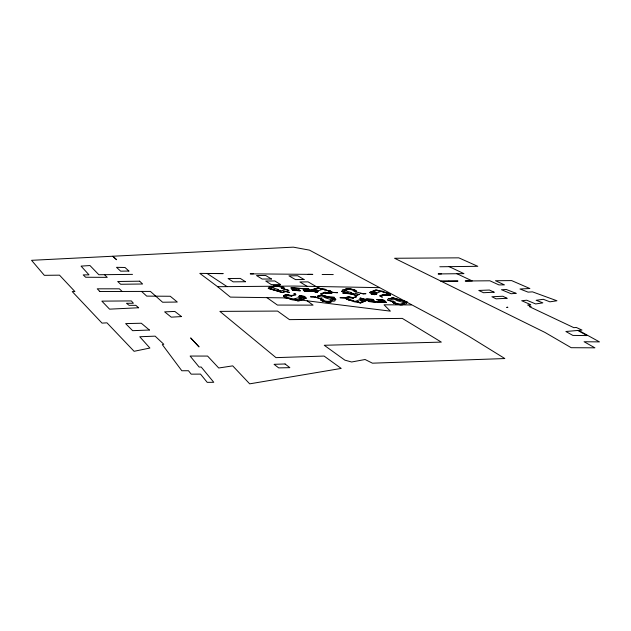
<?xml version="1.0" encoding="UTF-8"?>
<svg xmlns="http://www.w3.org/2000/svg" width="631" height="631" viewBox="0 0 631 631"><rect width="100%" height="100%" fill="white"/><g stroke="black" fill="none" stroke-linecap="round" stroke-linejoin="round"><path stroke-width="0.95" d="M315.334 297.075L315.24 297.043A3.108 0.836 9.2 0 1 313.702 296.712L313.126 296.633A12.415 3.321 9 0 1 310.468 296.822L315.642 297.304M306.358 298.179L298.834 300.963M288.927 290.497L288.383 290.457M392.663 301.847L387.481 299.977M387.529 299.812L395.219 302.044A3.439 0.899 10.4 0 0 396.97 303.543A3.439 0.899 10.4 0 0 401.426 303.826L403.327 304.379A5.537 1.451 10.4 0 1 396.15 303.921A5.537 1.451 10.4 0 1 393.326 301.5M345.52 297.706L339.967 297.706L345.457 298.195M369.49 292.461L375.879 289.921M315.358 297.012L315.839 297.091M304.883 296.483L304.915 296.467A12.415 3.321 9 0 1 301.531 295.892L301.208 295.844M332.072 292.879L332.285 292.461L337.53 292.705M407.216 302.107L406.033 302.352L406.79 301.997M384.421 300.372L386.535 302.509M331.961 292.95L330.139 293.368M310.704 290.37L318.111 287.862M345.717 297.532L348.28 297.091M356.129 291.822L356.397 291.159L355.387 290.331M292.382 290.008L290.844 287.815L308.338 288.88M361.303 293.573L360.68 293.265M335.929 299.402L334.643 299.638L335.55 299.204L321.337 294.922M331.559 301.697L330.778 301.941M390.163 295.182L390.486 294.306M345.693 289.101L346.111 288.951M341.576 291.214L342.878 290.986L341.986 291.404L356.073 295.387M395.937 298.731L393.247 299.914L390.179 299.031L392.884 297.856L406.806 301.933M392.111 297.8L389.706 298.842L388.152 298.439A2.989 0.781 10.2 0 1 389.359 298.857L392.845 297.903M386.724 292.681L385.856 292.65M386.819 292.918L387.04 292.831A5.174 1.325 10.2 0 1 389.871 295.008A5.174 1.325 10.2 0 1 383.467 294.74L383.214 294.701M380.083 296.176L380.177 296.136A2.989 0.773 10.1 0 0 380.43 295.805L380.296 295.734M381.085 295.797C379.452 296.483 383.506 297.098 382.276 297.225A12.115 3.163 10 0 0 380.233 296.294L380.122 296.247M381.163 295.765L383.672 294.914M375.753 294.267L377.141 293.699L371.123 291.972M374.751 294.645L374.846 294.606A2.989 0.773 10.1 0 1 375.721 294.448M360.995 298.313L359.52 298.913L365.704 300.711M291.301 287.902L308.512 289.022M349.227 299.772L348.975 299.875A5.348 1.42 9.7 0 1 346.269 297.587A5.348 1.42 9.7 0 1 352.981 297.848L353.108 297.864M349.298 300.033L350.229 300.056M352.642 294.567L355.576 293.407L358.605 294.283M332.789 299.875L333.925 299.433A4.591 1.238 9.4 0 1 334.675 300.979A4.591 1.238 9.4 0 1 330.052 300.948L331.18 300.498A2.35 0.631 9.4 0 0 332.805 300.356M268.128 288.138L269.587 287.91L268.514 288.335L282.175 292.429L286.356 291.412M346.845 289.479L345.717 289.172M344.605 290.773L343.54 291.183A4.409 1.144 9.6 0 1 342.759 289.739A4.409 1.144 9.6 0 1 347.153 289.795L346.111 290.205A2.256 0.584 9.6 0 0 344.605 290.307M324.689 295.923L321.495 297.122L318.418 296.215M322.015 293.66L324.815 292.816M328.538 290.536L327.615 290.505M328.585 290.781L328.846 290.686A5.316 1.396 9.3 0 1 331.393 292.918A5.316 1.396 9.3 0 1 324.634 292.634L324.444 292.603M386.062 302.549L369.23 301.484L375.508 301.823L369.427 301.31L367.005 299.094L372.605 299.457L374.191 300.53L372.953 299.409M301.145 295.852L301.026 295.9A3.123 0.844 8.9 0 1 300.001 296.057L300.001 296.057M299.946 296.255L298.25 296.862L304.442 298.708M287.097 297.729L286.813 297.832A5.529 1.507 8.8 0 1 284.423 295.489A5.529 1.507 8.8 0 1 291.546 295.758L291.688 295.789M287.113 297.998L288.107 298.045M390.084 295.213L386.74 295.411M295.198 294.685L295.892 294.851L295.024 294.803M360.837 302.943L367.281 300.253L368.488 301.358M268.483 288.517L282.207 292.492L285.654 291.309L282.625 290.41L279.162 291.585M273.838 286.513L274.256 286.379M271.511 287.697L270.249 288.115A4.559 1.215 8.5 0 1 269.792 286.64A4.559 1.215 8.5 0 1 274.509 286.703L273.278 287.113A2.335 0.623 8.5 0 0 271.543 287.263M321.218 295.087L321.842 295.127M301.263 296.073L304.899 296.554M403.099 304.584L402.412 304.702M320.958 294.929L317.377 296.239L321.952 295.016M346.214 288.927L346.9 288.817M301.247 296.081L300.403 296.191L305.885 297.824M288.154 297.982L287.578 297.753M330.77 301.941L329.358 302.083M295.931 300.34L297.793 300.948M284.983 295.103L283.429 296.12M355.663 296.759L352.989 297.706M356.318 295.537L359.583 294.259L355.285 295.426M284.983 295.103L286.166 294.993M294.937 294.803L291.94 295.813M282.869 292.587C282.767 289.874 290.639 293.178 289.613 292.382M375.768 294.456L376.612 294.559L369.719 292.539L376.068 290.063L378.348 290.615M350.276 300.017L349.495 299.757M327.505 290.552L328.159 290.773M358.022 302.32L359.812 302.888M287.058 298.006L286.277 297.824M320.083 288.335L318.198 287.878M374.719 294.653L374.396 294.614A12.115 3.163 10 0 0 371.154 294.07L372.542 294.156M402.404 304.702L400.243 304.71M346.908 288.809L348.375 288.769M300.214 290.812L293.241 290.347L291.506 287.878M385.778 292.697L386.338 292.887M349.227 300.048L347.105 299.378M383.175 294.693L379.799 295.6L380.272 295.726M386.771 292.666L387.513 292.839M328.585 290.528L329.011 290.599M378.355 290.528L376.786 290.039M385.778 302.486L379.444 302.036M376.825 299.607L383.522 300.033L385.849 302.423M364.75 293.612L363.211 293.754L355.876 291.885M330.131 293.368L329.358 293.391M282.743 292.595L282.317 292.579M364.75 293.612L365.956 293.715A12.115 3.163 10 0 0 363.519 293.888L362.967 293.817A3.005 0.781 9.8 0 0 361.555 293.51L361.484 293.494M286.174 294.993L287.941 295.04M275.416 285.654L273.12 285.993L273.799 286.458M329.35 302.083L327.781 302.044M360.538 302.975L360.175 302.951M439.807 266.763L477.777 266.306L458.808 257.842L394.588 258.268L544.971 332.442L571.197 347.697L594.915 347.831L584.085 341.742L599.45 341.884L578.611 330.384L582.011 330.092L576.277 327.457L573.839 327.67L529.322 306.619L531.121 306.398L527.642 305.025L530.75 304.67L521.703 300.719L526.727 300.222L535.672 303.945L542.873 302.864L536.153 300.285L543.283 299.291L549.917 301.823L556.928 300.766L532.509 291.861L528.092 292.137L519.999 288.998L529.866 288.517L511.631 280.598L495.493 280.74L504.429 284.865L498.94 284.912L489.901 280.787L465.221 281L472.24 280.937L456.899 273.712M132.51 274.375L98.854 274.737L89.965 265.548L81.068 266.116L88.995 274.848L83.197 274.903L85.658 277.246L107.246 277.356L104.423 274.674M441.471 273.901L438.127 273.941L463.935 273.633L449.177 266.653M275.424 285.654L276.993 285.701M227.097 286.632L207.063 273.46L223.161 273.602L199.806 273.389L217.632 286.711L294.298 286.064L379.657 287.657L443.901 321.991L469.093 336.457L504.832 358.55L372.432 363.18L365.089 359.512L351.633 361.989L344.897 360.167L324.247 345.283L441.337 342.112L402.302 318.395L289.471 319.633L277.577 311.075L219.88 311.383L275.992 357.635L324.082 356.065L341.197 368.425L249.687 383.845L232.713 365.87L218.72 367.999L207.591 356.073L190.12 356.05L199.12 367.045L201.218 367.037L213.759 382.291L207.22 382.362L200.516 374.104L191.185 374.159L188.472 370.728L181.823 370.752L162.317 344.621L163.8 344.281L155.123 336.149L139.759 336.749L149.902 348.044L134.088 351.301L106.97 322.835L102.025 323.119L72.226 291.569L74.908 291.569L59.519 275.163L44.328 275.329L31.55 260.319L293.336 247.155L309.45 250.128L379.657 287.657M411.302 304.931L384.042 304.797L390.376 311.146L283.406 297.871L230.354 297.106L217.632 286.711M348.288 297.091L349.661 297.154M253.37 273.862L250.207 273.838L312.795 274.398L308.157 274.351M322.141 274.477L333.247 274.572M329.35 293.391L326.109 293.084M392.458 297.753L393.105 297.958M348.383 288.769L355.379 290.331M324.413 292.595L320.848 293.596M321.495 293.699L320.934 293.62M369.537 301.65L386.543 302.517M337.53 292.666L332.245 292.319L331.646 291.688M287.949 295.04C290.015 295.608 294.724 295.734 294.945 294.03M369.521 301.65L368.528 301.381M400.235 304.71L399.155 304.599M327.773 302.044L324.728 301.594M318 287.728L310.381 290.221L308.433 288.888M277.001 285.701L278.87 285.93M386.724 295.411L386.03 295.34M349.669 297.154L351.136 297.327M356.073 296.767L356.673 296.878M356.215 296.909L353.139 297.871M292.366 290.015L292.792 290.118A11.776 3.147 9 0 1 293.068 289.992M384.397 300.356L384.003 300.261A11.492 3.005 10 0 1 383.782 300.395L386.101 302.478M385.841 295.316L383.68 294.914M355.679 295.395L355.774 295.529C354.732 293.573 332.655 292.453 348.194 293.376L341.726 291.475M399.147 304.599L397.483 304.316M351.151 297.335L352.981 297.706M372.55 294.156L373.024 294.235M278.878 285.93L283.011 287.152M373.031 294.235L375.35 294.33L369.829 292.737M326.101 293.076L324.823 292.816M392.955 297.808L406.782 301.744M308.551 289.093L311.209 291.136A8.487 2.264 9.2 0 1 312.479 291.143L317.385 292.445L310.704 290.441M397.475 304.316L396.402 304.055M369.238 301.421L365.996 298.897L372.921 299.394M324.72 301.594L323.64 301.318M318.237 287.886L320.075 288.422M396.386 304.055L395.716 303.858M366.698 299.378L366.303 299.323A8.353 2.193 9.8 0 1 365.073 299.315L360.12 298.013L367.155 300.104L360.451 302.809L358.053 302.241M321.984 295.024L328.617 296.972L334.398 297.351L329.201 297.146L335.66 299.047M304.363 291.057L311.454 291.554L308.748 289.164M383.191 292.2L385.352 292.816A4.338 1.104 10.1 0 0 382.851 291.285A4.338 1.104 10.1 0 0 378.024 290.725M319.688 288.533L321.842 289.164A2.279 0.599 9.3 0 1 324.831 289.992M324.886 290.047L327.047 290.678A4.456 1.167 9.3 0 0 324.713 289.116A4.456 1.167 9.3 0 0 319.704 288.533M323.632 301.318L322.804 301.058M330.51 301.46L331.054 301.618A5.474 1.483 9.3 0 1 324.003 301.279A5.474 1.483 9.3 0 1 321.163 298.913M315.823 297.359L320.706 298.802L320.351 299.575M283.327 288.848L288.399 290.394M273.625 286.072L274.122 286.214M289.605 292.374L288.785 292.161A3.084 0.828 8.7 0 1 286.498 291.49L286.387 291.427M299.962 296.057L299.078 295.947L306.122 298.092L298.368 300.853L295.947 300.253M290.97 298.51L288.738 297.84A4.677 1.278 8.8 0 0 291.049 299.52A4.677 1.278 8.8 0 0 296.357 300.119L294.125 299.449A2.39 0.655 8.8 0 1 291.017 298.566M387.521 292.839L389.958 293.857M329.35 290.702L331.646 291.688M288.533 290.244L283.642 288.793L283.997 287.902M395.708 303.858L394.927 303.59M286.261 297.824L285.48 297.556M402.854 303.882L403.635 304.292M322.638 301.003L322.062 300.774M394.919 303.59L394.493 303.424M285.472 297.548L283.445 296.184M330.818 301.208L331.543 301.626M394.485 303.416L393.641 303.014M322.055 300.774L320.351 299.575M347.097 299.37L345.559 298.376M294.945 294.03L293.896 293.525L294.354 293.549A12.415 3.321 9 0 0 295.631 294.141L295.75 294.188M321.108 298.786L315.839 297.185M283.011 287.152L283.997 287.894M315.981 286.466L308.054 281.86L299.891 281.978L307.005 286.285M389.966 293.865L390.479 294.298M393.342 302.833L392.648 302.044M266.913 297.635L277.427 305.065L313.094 305.136L307.139 300.821M368.89 301.366L366.745 299.402M382.717 300.135L383.916 301.184L380.745 300.979L379.554 299.93M376.77 299.662L382.836 300.119L385.344 302.328L379.752 301.973L378.15 300.892L379.405 302.012M372.755 301.5L371.588 300.435L368.378 300.23L369.545 301.295M141.565 291.419L146.723 296.12L170.26 296.262L177.303 302.036L162.601 302.233L150.383 291.404L99.312 291.522L99.943 291.514L97.229 288.817L119.369 288.809L122.146 291.459M308.251 289.211L309.237 290.244L305.964 290.023L304.986 288.998M306.248 290.986L304.592 290.386L305.081 290.907M302.131 288.722L308.378 289.203L310.444 291.356L304.663 290.978L303.259 289.921L304.292 291.017M298.187 288.454L299.197 289.542L297.816 288.493L292.027 288.107L293.999 290.268L300.324 290.749M297.446 290.473L296.483 289.44L293.178 289.219L294.125 290.252M291.285 287.973L293.084 289.945M404.432 303.093A2.279 0.592 10.4 0 1 403.035 303.195L402.097 303.637A4.449 1.159 10.4 0 0 406.396 303.661A4.449 1.159 10.4 0 0 405.347 302.154L404.384 302.58A2.279 0.592 10.4 0 1 404.518 302.691M380.162 291.341A2.216 0.568 10.1 0 1 383.159 292.169M403.177 304.292A5.3 1.388 10.4 0 1 396.552 303.968A5.3 1.388 10.4 0 1 393.358 301.657M295.221 294.638A3.123 0.844 8.9 0 1 295.608 294.291M273.625 286.072A5.395 1.436 8.6 0 1 280.677 286.45A5.395 1.436 8.6 0 1 283.193 288.69M346.182 289.179A5.214 1.349 9.7 0 1 352.816 289.534A5.214 1.349 9.7 0 1 355.687 291.727M362.58 300.253L360.829 299.97L362.58 300.253M353.328 293.612L351.609 293.336L353.328 293.636M325.643 297.169L323.877 296.885L325.643 297.169M316.943 290.512L315.208 290.284L316.943 290.512M309.663 291.009L307.991 290.733L309.663 291.025M301.224 298.234L299.417 297.942L301.216 298.258M294.472 288.706L292.792 288.43L294.472 288.706M397.12 299.977L395.408 299.678L397.112 299.993M280.156 290.615L278.374 290.323L280.109 290.678M384.524 301.997L382.867 301.681L384.516 302.012M375.824 292.697L374.144 292.374L375.816 292.713M369.482 299.717L367.818 299.449L369.482 299.693M405.851 301.815L404.014 302.651L397.151 300.679L399.013 299.851L405.851 301.815M383.743 294.306L382.907 294.653A5.395 1.38 10.2 0 0 389.95 295.127A5.395 1.38 10.2 0 0 387.268 292.831L386.448 293.17A3.352 0.86 10.2 0 1 388.112 294.598A3.352 0.86 10.2 0 1 383.743 294.306M363.298 301.161L360.009 302.525L355.687 301.263L359 299.906L363.298 301.161M380.619 291.506L377.583 292.76L373.41 291.569L376.47 290.331L380.619 291.506M349.661 299.504L348.738 299.875A5.6 1.491 9.7 0 1 346.198 297.453A5.6 1.491 9.7 0 1 353.581 297.927L352.674 298.297A3.478 0.923 9.7 0 0 348.083 298.006A3.478 0.923 9.7 0 0 349.661 299.504M334.564 299.086L332.379 299.938L325.501 297.911L327.71 297.075L334.564 299.086M351.688 292.65L349.637 293.447L342.925 291.506L344.999 290.717L351.688 292.65M325.02 292.192L324.058 292.547A5.545 1.459 9.3 0 0 331.449 293.036A5.545 1.459 9.3 0 0 329.082 290.686L328.136 291.041A3.439 0.907 9.3 0 1 329.603 292.5A3.439 0.907 9.3 0 1 325.02 292.192M301.792 299.165L297.998 300.561L293.66 299.26L297.477 297.879L301.792 299.165M322.291 289.337L318.797 290.607L314.617 289.384L318.134 288.13L322.291 289.337M318.127 291.561L316.525 292.145L310.484 290.37L312.093 289.803L318.127 291.561M287.618 297.453L286.553 297.832A5.774 1.577 8.8 0 1 284.376 295.363A5.774 1.577 8.8 0 1 292.137 295.852L291.088 296.223A3.581 0.978 8.8 0 0 286.269 295.923A3.581 0.978 8.8 0 0 287.618 297.453M278.642 289.621L276.22 290.434L269.508 288.438L271.945 287.641L278.642 289.621M516.048 293.312L511.157 293.754L501.479 289.724L506.322 289.503L516.048 293.312M507.758 307.281L506.851 307.36L507.758 307.281M577.783 330.463L565.865 331.496L572.853 335.416L587.075 335.589L577.783 330.463M181.507 316.573L171.261 317.156L164.636 311.856L174.842 311.446L181.507 316.573M507.016 298.274L496.076 298.842L491.92 296.751L502.804 296.247L507.016 298.274M138.631 307.754L109.565 309.151L101.851 301.129L131.327 300.924L133.386 303.243L126.492 303.298L129.095 305.309L135.839 305.341L138.631 307.754M494.105 292.2L483.488 292.721L478.803 290.449L489.419 290.031L494.105 292.2M149.381 330.021L132.636 330.683L125.648 323.593L141.312 323.238L149.381 330.021M285.078 363.969L274.051 364.324L278.697 367.897L289.858 367.66L285.078 363.969M366.422 299.465L365.594 299.465L366.8 299.82L366.422 299.465M311.146 290.994L310.791 290.646L311.974 290.994L311.154 290.994M128.89 271.046L120.663 271.164L116.506 267.323L125.017 267.489L128.89 271.046M139.648 281.197L117.697 281.489L120.671 284.273L142.598 283.997L139.648 281.197M304.055 279.494L295.521 279.612L288.927 275.826L297.651 275.739L304.055 279.494M245.475 281.726L233.202 281.852L228.083 278.523L240.293 278.421L245.475 281.726M448.846 281.142L440.88 281.213L457.996 281.071L448.846 281.142M271.433 278.981L262.173 279.052L256.501 275.55L265.714 275.495L271.433 278.981M280.582 284.557L271.409 284.636L265.698 281.016L274.824 280.961L280.582 284.557M381.266 301.965L379.531 301.366L381.266 301.965M372.227 299.528L371.091 299.457L372.811 300.056L372.227 299.528M297.398 288.564L296.223 288.485L297.871 289.077L297.398 288.564M347.87 289.621L346.048 289.093A5.442 1.404 9.7 0 1 353.218 289.582A5.442 1.404 9.7 0 1 355.703 291.877L353.865 291.348A3.376 0.876 9.7 0 0 352.327 289.921A3.376 0.876 9.7 0 0 347.87 289.621M353.013 300.53L350.789 299.883A4.535 1.215 9.8 0 0 353.289 301.523A4.535 1.215 9.8 0 0 358.384 302.107L356.16 301.452A2.319 0.623 9.8 0 1 353.037 300.553M323.064 299.307L321.171 298.747A5.711 1.546 9.3 0 0 323.577 301.232A5.711 1.546 9.3 0 0 331.188 301.705L329.287 301.145A3.541 0.962 9.3 0 1 324.563 300.845A3.541 0.962 9.3 0 1 323.064 299.307M275.329 286.529L273.499 285.985A5.632 1.499 8.6 0 1 281.095 286.498A5.632 1.499 8.6 0 1 283.161 288.84L281.323 288.304A3.494 0.931 8.6 0 0 280.038 286.845A3.494 0.931 8.6 0 0 275.329 286.529M116.554 259.68L112.878 256.344L116.554 259.68M198.954 346.805L190.783 338.042L198.954 346.805"/></g></svg>
